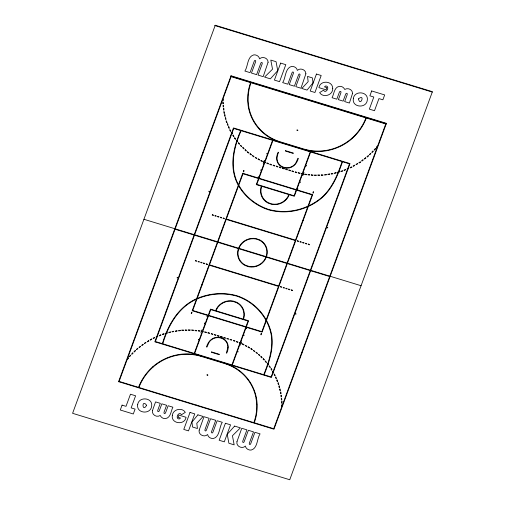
<?xml version="1.0" encoding="UTF-8"?>
<svg xmlns="http://www.w3.org/2000/svg" width="505" height="505" viewBox="0 0 505 505"><rect width="100%" height="100%" fill="white"/><g stroke="black" fill="none" stroke-linecap="round" stroke-linejoin="round"><path stroke-width="0.76" d="M118.972 381.786L126.957 360.065L128.586 358.026L128.264 357.786L127.393 358.878L175.058 229.232L194.09 235.052L178.366 277.826L177.205 277.466L177.059 277.851L178.227 278.204L154.852 341.784L271.387 377.443L273.129 372.703M175.197 228.847L222.844 99.232L222.762 100.546L223.248 100.533L223.298 98.008L231.145 76.672L250.562 82.612C247.766 90.477 246.945 98.999 248.397 107.23A49.705 47.028 -27.2 0 0 274.19 139.973L280.01 142.176M193.51 234.875L193.649 234.49M194.229 234.673L209.954 191.9L208.792 191.546L208.931 191.161L210.093 191.521L231.542 133.181M231.726 132.676L233.468 127.935L350.009 163.595L326.634 227.174L327.795 227.534L327.657 227.913L326.495 227.559L310.771 270.327M155.243 341.904L157.105 336.835M157.295 336.324L194.482 235.172L310.24 270.592L271.141 376.945L232.294 365.058L237.211 351.695L237.988 351.928L238.126 351.549L237.35 351.31L239.736 344.82L240.513 345.054L241.636 341.999L240.86 341.765L243.246 335.269L244.022 335.509L244.161 335.124L243.385 334.891L245.771 328.395L246.547 328.635L246.692 328.256L245.916 328.016L248.58 320.763L243.429 319.185L243.877 318.081A15.036 14.222 -27.2 0 0 236.75 302.293L233.152 301.056A15.036 14.222 -27.2 0 0 216.506 308.669L215.679 310.695L210.509 309.111L207.845 316.37L207.069 316.13L206.93 316.515L207.707 316.749L205.32 323.244L204.538 323.004L204.399 323.383L205.175 323.623L202.789 330.118L202.013 329.879L200.889 332.934L201.665 333.167L199.279 339.663L198.503 339.423L198.364 339.808L199.14 340.042L194.229 353.412L155.382 341.525M194.621 234.793L233.72 128.44L272.561 140.327L267.65 153.69L266.874 153.451L266.735 153.836L267.511 154.069L265.125 160.565L264.349 160.325L263.225 163.38L264.001 163.62L261.615 170.109L260.839 169.876L260.694 170.254L261.476 170.494L259.084 176.984L258.308 176.744L258.169 177.129L258.945 177.369L256.281 184.622L261.432 186.2L260.984 187.298A15.036 14.222 -27.2 0 0 268.105 203.086L271.709 204.329A15.036 14.222 -27.2 0 0 288.355 196.71L289.176 194.69L294.346 196.268L297.016 189.015L297.792 189.249L297.931 188.87L297.155 188.63L299.541 182.141L300.317 182.381L300.462 181.996L299.68 181.756L302.072 175.267L302.849 175.506L303.972 172.451L303.189 172.211L305.582 165.722L306.358 165.956L306.497 165.577L305.721 165.337L310.632 151.973L349.479 163.86M162.376 343.665C167.698 325.807 177.293 308.404 194.513 299.667C207.637 293.373 222.566 291.808 236.637 295.652C254.469 301.371 268.37 316.685 271.709 335.194C273.71 348.949 269.133 362.192 264.147 374.805M240.708 130.58C233.487 147.144 229.093 166.252 237.274 183.359C243.713 195.902 254.899 205.232 268.224 209.733C286.991 215.061 307.602 210.156 322.335 197.474C332.732 187.942 338.079 174.806 342.485 161.72M162.761 343.785C168.058 326.034 177.564 308.707 194.69 300.02C207.713 293.771 222.528 292.218 236.491 296.031C254.192 301.712 267.985 316.906 271.299 335.282C273.287 348.968 268.717 362.135 263.755 374.685M241.1 130.7C233.929 147.17 229.51 166.158 237.647 183.17C244.041 195.618 255.139 204.885 268.363 209.348C286.991 214.638 307.444 209.764 322.07 197.184C332.41 187.696 337.712 174.616 342.1 161.6M217.788 242.305L209.506 264.835L278.646 285.988L286.935 263.459M217.926 241.92L226.208 219.391L295.356 240.55L287.074 263.08M196.275 405.439L196.413 405.06M308.448 100.325L308.587 99.939M310.379 270.207L347.566 169.055M347.756 168.55L349.618 163.475M273.319 372.198L294.762 313.864L295.93 314.217L296.069 313.839L294.907 313.479L310.625 270.712L329.664 276.532L282.011 406.146L282.099 404.833L281.613 404.846L281.563 407.371L273.716 428.713L254.299 422.767C257.089 414.902 257.916 406.386 256.458 398.148A49.705 47.028 -27.2 0 0 230.665 365.412L224.851 363.202M311.213 270.888L311.351 270.51M329.803 276.153L377.469 146.501L376.597 147.593L376.276 147.359L377.904 145.314L385.889 123.592M266.394 256.71L143.925 219.277M238.865 248.757L238.436 249.817A14.613 13.824 -27.2 0 0 245.361 265.163L248.858 266.369A14.613 13.824 -27.2 0 0 265.037 258.97L265.838 257.007M239.023 248.378L239.825 246.415A14.613 13.824 -27.2 0 1 255.997 239.01L259.501 240.216A14.613 13.824 -27.2 0 1 266.425 255.562L265.99 256.628M266.223 257.127L265.403 259.147A15.036 14.222 -27.2 0 1 248.757 266.766L245.152 265.523A15.036 14.222 -27.2 0 1 238.032 249.735L239.458 246.232A15.036 14.222 -27.2 0 1 256.104 238.619L259.709 239.856A15.036 14.222 -27.2 0 1 266.829 255.644L266.381 256.748L361.075 285.723M303.467 149.354L309.565 150.793A49.705 47.028 -27.2 0 0 351.783 138.862C358.234 133.219 363.278 126.048 366.327 118.031L386.136 124.097M201.394 356.025L195.29 354.586A49.705 47.028 -27.2 0 0 153.078 366.516C146.62 372.16 141.583 379.331 138.528 387.348L118.725 381.288M214.732 25.515L432.267 92.074M230.892 76.173L386.274 123.712M248.327 106.599L248.757 106.732M351.827 138.269L352.256 138.402M202.814 152.548L203.206 152.661M338.388 194.027L338.779 194.147M302.798 220.306L303.183 220.426M201.678 284.953L202.063 285.072M166.082 311.238L166.473 311.358M301.655 352.717L302.041 352.837M152.605 366.983L153.034 367.116M256.098 398.647L256.534 398.78M181.926 330.1L181.92 330.497L183.574 330.459L183.58 330.055L181.926 330.1M185.234 330.017L185.221 330.415L186.875 330.377L186.882 329.98L185.234 330.017M188.535 329.935L188.529 330.333L190.177 330.295L190.189 329.898L188.535 329.935M248.226 94.871L248.1 101.044L248.807 107.142A49.301 46.643 -27.2 0 0 280.25 141.829L303.505 148.95A49.301 46.643 -27.2 0 0 351.518 138.572C357.906 132.966 362.925 125.871 365.942 117.918L250.947 82.732L249.18 88.735L248.226 94.871M256.761 404.335L256.635 410.508L255.681 416.65L253.908 422.653L138.919 387.468C141.937 379.514 146.949 372.412 153.343 366.813A49.301 46.643 -27.2 0 1 201.356 356.435L224.611 363.549A49.301 46.643 -27.2 0 1 256.06 398.237L256.761 404.335M314.678 175.09L314.672 175.487L316.326 175.443L316.332 175.046L314.678 175.09M317.986 175.008L317.98 175.405L319.627 175.368L319.633 174.964L317.986 175.008M321.287 174.926L321.281 175.323L322.935 175.285L322.941 174.882L321.287 174.926M137.657 404.795C136.268 413.633 150.806 414.782 151.651 406.184C153.091 397.284 138.503 396.198 137.657 404.795M353.311 98.746C351.871 107.641 366.46 108.733 367.305 100.129C368.694 91.291 354.156 90.149 353.311 98.746M172.319 415.375C170.841 423.878 184.773 425.57 186.055 417.288L178.877 415.097L178.132 417.319L180.537 418.052L179.073 419.049L177.709 418.519C176.479 416.859 177.596 414.144 179.496 413.538L180.354 413.595L181.465 414.712L185.335 412.351C182.078 407.03 172.975 409.189 172.319 415.375M332.726 88.236C333.294 95.091 323.206 98.443 319.627 92.579L323.497 90.218L324.608 91.336L325.466 91.386C327.366 90.786 328.484 88.072 327.253 86.412L325.889 85.882L324.425 86.873L326.836 87.611L326.085 89.833L318.907 87.636C320.082 80.125 332.473 80.459 332.726 88.236M152.472 410.571C151.563 414.782 156.796 417.831 160.218 415.463C161.158 417.502 163.323 418.885 165.589 418.576C170.835 417.749 170.911 410.906 172.88 407.194L168.146 405.749L165.684 412.44L165.122 413.462L164.422 413.576L163.948 413.052L164.131 411.954L166.587 405.269L161.852 403.823L159.391 410.514L158.829 411.537L158.115 411.651L157.655 411.127L157.838 410.028L160.293 403.344L155.559 401.898L152.472 410.571M352.566 93.349L349.403 103.033L344.669 101.581L347.124 94.902L347.307 93.804L346.847 93.28L346.14 93.393L345.572 94.41L343.11 101.107L338.375 99.655L340.831 92.977L341.014 91.878L340.54 91.348L339.84 91.468L339.278 92.484L336.816 99.182L332.082 97.73C334.058 94.018 334.127 87.176 339.373 86.355C341.645 86.046 343.804 87.422 344.745 89.461C347.819 87.409 352.578 89.492 352.566 93.349M199.185 430.077C198.023 434.679 204.424 437.829 207.618 434.521C208.066 437.153 210.743 438.7 213.268 438.523C220.054 436.894 219.063 427.009 222.295 422.313L217.15 420.741L213.091 431.794L212.555 432.842L211.917 432.943L211.469 432.45L211.627 431.44L215.723 420.305L210.579 418.733L206.52 429.78L205.983 430.822L205.333 430.929L204.891 430.418L205.074 429.338L209.139 418.291L204.001 416.713L199.185 430.077M268.098 62.229L263.187 76.653L258.049 75.081L262.108 64.028L262.297 62.955L261.849 62.437L261.205 62.544L260.668 63.586L256.603 74.639L251.465 73.067L255.562 61.926L255.719 60.916L255.265 60.423L254.627 60.531L254.097 61.578L250.032 72.625L244.893 71.053C248.125 66.363 247.134 56.478 253.914 54.849C256.445 54.666 259.115 56.213 259.564 58.845C262.43 55.935 268.193 58.031 268.098 62.229M236.965 441.635C235.803 446.237 242.204 449.387 245.398 446.079C245.847 448.718 248.523 450.258 251.048 450.081C257.828 448.453 256.843 438.567 260.069 433.871L254.93 432.299L250.865 443.352L250.335 444.4L249.697 444.501L249.243 444.009L249.407 442.999L253.497 431.863L248.359 430.292L244.294 441.338L243.757 442.38L243.113 442.487L242.671 441.976L242.855 440.903L246.913 429.85L241.775 428.278L236.965 441.635M305.878 73.787L300.967 88.211L295.823 86.639L299.888 75.586L300.071 74.513L299.629 73.995L298.979 74.102L298.442 75.144L294.383 86.197L289.239 84.625L293.336 73.484L293.5 72.474L293.045 71.981L292.408 72.089L291.871 73.137L287.812 84.184L282.674 82.612C285.899 77.921 284.908 68.036 291.694 66.407C294.219 66.231 296.896 67.771 297.344 70.403C300.204 67.493 305.973 69.589 305.878 73.787M191.881 329.973L191.818 330.371L193.453 330.541L193.516 330.144L191.881 329.973M195.151 330.308L195.088 330.706L196.723 330.876L196.786 330.478L195.151 330.308M198.414 330.649L198.351 331.046L199.986 331.211L200.049 330.813L198.414 330.649M304.868 174.168L304.812 174.566L306.44 174.736L306.503 174.339L304.868 174.168M308.138 174.509L308.075 174.907L309.71 175.071L309.773 174.673L308.138 174.509M311.408 174.844L311.345 175.241L312.98 175.412L313.037 175.014L311.408 174.844M146.62 405.275C142.189 413.166 141.514 398.331 146.62 405.275M358.474 98.898C360.387 107.413 365.481 93.116 358.474 98.898M227.862 347.655L226.341 353.039L226.732 353.159C228.765 349.125 228.929 343.892 225.666 340.433A10.87 10.283 -27.2 0 0 215.786 337.416C211.039 338.35 207.656 342.422 206.532 346.979L206.917 347.099L209.266 341.967A10.447 9.885 -27.2 0 1 215.862 337.801C219.271 337.163 222.92 338.192 225.35 340.705A10.447 9.885 -27.2 0 1 227.862 347.655M277.466 155.205L276.999 157.73A10.447 9.885 -27.2 0 0 279.511 164.674C281.941 167.187 285.584 168.215 288.999 167.578A10.447 9.885 -27.2 0 0 295.595 163.418L297.937 158.286L298.329 158.406C297.205 162.964 293.822 167.029 289.068 167.969A10.87 10.283 -27.2 0 1 279.196 164.946C275.932 161.493 276.096 156.26 278.129 152.226L278.52 152.34L277.466 155.205M201.703 331.141L201.59 331.533L203.174 331.905L203.288 331.52L201.703 331.141M204.879 331.892L204.765 332.277L206.349 332.656L206.463 332.265L204.879 331.892M298.512 172.729L298.398 173.114L299.983 173.493L300.096 173.101L298.512 172.729M301.687 173.474L301.573 173.865L303.158 174.238L303.271 173.853L301.687 173.474M215.256 25.25L72.594 413.311L289.744 479.75L432.406 91.689L215.256 25.25M231.037 75.788L118.58 381.666L273.962 429.212L386.42 123.334L231.037 75.788M122.077 405.124L120.285 410.003L133.288 413.98L135.081 409.101L131.155 407.901L135.605 395.794L130.467 394.216L126.016 406.329L122.077 405.124M195.517 260.555L195.378 260.94L196.546 261.293L196.685 260.915L195.517 260.555M212.365 214.732L212.226 215.111L213.394 215.471L213.533 215.086L212.365 214.732M198.238 261.388L198.099 261.767L199.267 262.127L199.406 261.741L198.238 261.388M215.086 215.566L214.947 215.944L216.108 216.304L216.254 215.919L215.086 215.566M200.958 262.221L200.82 262.6L201.981 262.96L202.126 262.575L200.958 262.221M217.806 216.393L217.661 216.778L218.829 217.131L218.968 216.752L217.806 216.393M203.679 263.055L203.534 263.433L204.702 263.787L204.841 263.408L203.679 263.055M220.521 217.226L220.382 217.611L221.55 217.964L221.689 217.586L220.521 217.226M206.393 263.881L206.255 264.267L207.422 264.62L207.561 264.241L206.393 263.881M223.242 218.059L223.103 218.438L224.27 218.798L224.409 218.412L223.242 218.059M280.66 63.1L274.417 80.087L279.555 81.659L285.805 64.672L280.66 63.1M191.635 312.26L191.218 313.403L191.603 313.523L192.026 312.38L191.635 312.26M242.741 173.259L192.197 310.733L262.12 332.126L312.658 194.652L242.741 173.259M243.719 170.583L243.303 171.732L243.688 171.845L244.111 170.703L243.719 170.583M209.367 265.213L192.727 310.468L261.874 331.627L278.507 286.373L209.367 265.213M242.987 173.758L226.354 219.012L295.494 240.165L312.134 194.911L242.987 173.758M210.762 309.615L194.614 353.532L231.909 364.938L248.05 321.022L210.762 309.615M272.952 140.44L256.805 184.357L294.099 195.77L310.247 151.853L272.952 140.44M208.079 332.65L207.934 333.029L209.512 333.445L209.651 333.06L208.079 332.65M270.03 164.125L269.891 164.504L271.419 165.04L271.557 164.662L270.03 164.125M211.361 333.584L211.223 333.963L212.775 334.443L212.914 334.058L211.361 333.584M273.268 165.185L273.129 165.564L274.682 166.044L274.821 165.659L273.268 165.185M214.467 334.537L214.328 334.916L215.881 335.389L216.02 335.011L214.467 334.537M276.38 166.132L276.235 166.517L277.788 166.991L277.933 166.612L276.38 166.132M217.573 335.484L217.434 335.869L218.987 336.343L219.132 335.964L217.573 335.484M279.486 167.086L279.347 167.464L280.9 167.944L281.039 167.559L279.486 167.086M211.627 351.928L211.488 352.313L219.252 354.687L219.397 354.308L211.627 351.928M285.603 150.692L285.464 151.077L293.235 153.451L293.373 153.072L285.603 150.692M190.019 412.44L183.776 429.427L188.51 430.879L194.753 413.892L190.019 412.44M316.452 74.052L310.209 91.039L314.943 92.491L321.186 75.497L316.452 74.052M220.685 336.437L220.546 336.816L222.269 337.346L222.408 336.961L220.685 336.437M282.592 168.039L282.453 168.417L284.176 168.948L284.315 168.563L282.592 168.039M207.119 374.767L206.981 375.146L207.757 375.385L207.896 375.007L207.119 374.767M297.104 129.993L296.965 130.378L297.742 130.618L297.881 130.233L297.104 129.993M223.961 337.441L223.822 337.82L225.375 338.293L225.514 337.914L223.961 337.441M285.868 169.042L285.729 169.421L287.282 169.895L287.427 169.516L285.868 169.042M227.067 338.388L226.928 338.773L228.481 339.246L228.62 338.868L227.067 338.388M288.98 169.989L288.835 170.374L290.394 170.848L290.533 170.463L288.98 169.989M230.179 339.341L230.034 339.72L231.593 340.2L231.732 339.815L230.179 339.341M292.086 170.942L291.947 171.321L293.5 171.801L293.639 171.416L292.086 170.942M233.436 340.338L233.297 340.724L234.831 341.26L234.97 340.875L233.436 340.338M295.349 171.94L295.21 172.319L296.782 172.735L296.921 172.35L295.349 171.94M225.407 423.266L219.164 440.253L224.302 441.831L230.545 424.838L225.407 423.266M261.173 333.534L260.75 334.682L261.135 334.796L261.558 333.653L261.173 333.534M313.258 191.856L312.835 193.005L313.22 193.125L313.643 191.976L313.258 191.856M280.591 286.587L280.452 286.966L281.62 287.326L281.758 286.941L280.591 286.587M297.439 240.759L297.3 241.144L298.461 241.497L298.606 241.119L297.439 240.759M283.311 287.414L283.172 287.8L284.334 288.153L284.479 287.774L283.311 287.414M300.159 241.592L300.014 241.971L301.182 242.331L301.321 241.945L300.159 241.592M286.032 288.248L285.887 288.633L287.055 288.986L287.193 288.607L286.032 288.248M302.874 242.425L302.735 242.804L303.903 243.164L304.042 242.779L302.874 242.425M288.746 289.081L288.607 289.46L289.775 289.82L289.914 289.434L288.746 289.081M305.594 243.258L305.456 243.637L306.623 243.997L306.762 243.612L305.594 243.258M291.467 289.914L291.328 290.293L292.496 290.653L292.635 290.268L291.467 289.914M308.315 244.085L308.176 244.47L309.338 244.824L309.483 244.445L308.315 244.085M371.674 90.951L369.881 95.824L373.807 97.029L369.357 109.137L374.495 110.709L378.946 98.601L382.885 99.807L384.677 94.927L371.674 90.951M261.824 186.32L261.388 187.38A14.613 13.824 -27.2 0 0 268.313 202.726L271.816 203.932A14.613 13.824 -27.2 0 0 287.989 196.533L288.791 194.57L261.824 186.32M216.866 308.852L216.071 310.815L243.038 319.065L243.473 317.998A14.613 13.824 -27.2 0 0 236.548 302.653L233.045 301.447A14.613 13.824 -27.2 0 0 216.866 308.852M263.976 161.827L263.812 162.2L265.327 162.774L265.491 162.402L263.976 161.827M267.006 162.976L266.836 163.349L268.351 163.923L268.515 163.551L267.006 162.976M236.51 341.456L236.34 341.834L237.855 342.409L238.019 342.03L236.51 341.456M239.534 342.605L239.37 342.977L240.885 343.551L241.049 343.179L239.534 342.605M255.416 157.383L255.202 157.73L256.616 158.494L256.83 158.147L255.416 157.383M258.244 158.911L258.03 159.258L259.444 160.022L259.658 159.675L258.244 158.911M261.072 160.439L260.864 160.792L262.278 161.556L262.486 161.202L261.072 160.439M242.583 343.829L242.368 344.176L243.782 344.947L243.997 344.593L242.583 343.829M245.411 345.357L245.196 345.71L246.617 346.474L246.825 346.121L245.411 345.357M248.239 346.885L248.031 347.238L249.445 348.002L249.653 347.648L248.239 346.885M247.601 151.835L247.343 152.156L248.637 153.097L248.896 152.775L247.601 151.835M250.183 153.716L249.924 154.038L251.219 154.978L251.477 154.656L250.183 153.716M252.765 155.597L252.506 155.919L253.8 156.859L254.059 156.537L252.765 155.597M251.061 348.519L250.802 348.841L252.096 349.782L252.348 349.46L251.061 348.519M253.643 350.401L253.384 350.729L254.678 351.669L254.93 351.341L253.643 350.401M256.224 352.288L255.966 352.61L257.26 353.55L257.512 353.229L256.224 352.288M313.005 82.883L307.065 90.079L301.826 88.476L308.17 81.64L307.513 76.413L312.437 77.915L313.005 82.883M197.897 414.851L191.957 422.047L192.525 427.009L197.449 428.518L196.792 423.291L203.136 416.455L197.897 414.851M130.416 355.204L129.293 356.498L129.615 356.732L130.7 355.482L130.416 355.204M375.24 148.653L374.161 149.903L374.445 150.174L375.569 148.887L375.24 148.653M277.712 70.656L270.352 78.843L264.582 77.076L272.523 69.179L270.8 60.082L276.077 61.698L277.712 70.656M234.61 426.081L227.25 434.268L228.885 443.232L234.162 444.848L232.439 435.746L240.386 427.849L234.61 426.081M240.677 145.282L240.38 145.573L241.523 146.671L241.819 146.387L240.677 145.282M242.968 147.485L242.671 147.776L243.814 148.88L244.111 148.59L242.968 147.485M245.26 149.688L244.957 149.979L246.105 151.083L246.402 150.793L245.26 149.688M132.796 352.888L131.603 354.049L131.893 354.321L133.08 353.165L132.796 352.888M135.176 350.565L133.989 351.726L134.273 352.004L135.466 350.842L135.176 350.565M370.588 153.381L369.395 154.536L369.679 154.814L370.872 153.653L370.588 153.381M372.968 151.058L371.775 152.22L372.065 152.497L373.252 151.336L372.968 151.058M258.756 354.302L258.459 354.592L259.602 355.69L259.898 355.4L258.756 354.302M261.047 356.505L260.75 356.795L261.893 357.894L262.19 357.603L261.047 356.505M263.339 358.708L263.042 358.998L264.184 360.097L264.481 359.812L263.339 358.708M137.676 348.292L136.369 349.409L136.653 349.681L137.915 348.601L137.676 348.292M368.202 155.698L366.939 156.777L367.185 157.093L368.492 155.976L368.202 155.698M234.762 137.846L234.427 138.099L235.412 139.342L235.74 139.09L234.762 137.846M236.719 140.333L236.391 140.586L237.369 141.829L237.703 141.583L236.719 140.333M238.682 142.827L238.347 143.073L239.326 144.316L239.66 144.07L238.682 142.827M362.95 159.795L361.624 160.805L361.864 161.114L363.196 160.11L362.95 159.795M365.614 157.787L364.282 158.791L364.528 159.1L365.854 158.097L365.614 157.787M140.333 346.278L139.001 347.288L139.247 347.598L140.579 346.588L140.333 346.278M142.991 344.265L141.665 345.275L141.905 345.584L143.237 344.58L142.991 344.265M265.529 361.062L265.201 361.315L266.179 362.558L266.514 362.306L265.529 361.062M267.492 363.549L267.158 363.802L268.136 365.046L268.471 364.793L267.492 363.549M269.449 366.037L269.121 366.289L270.099 367.533L270.427 367.28L269.449 366.037M360.538 162.118L359.08 163.039L358.878 162.698L360.292 161.808L360.538 162.118M145.781 342.34L144.323 343.261L144.569 343.57L145.977 342.68L145.781 342.34M230.766 131.029L230.406 131.237L229.63 129.854L229.996 129.652L230.766 131.029M231.561 132.392L231.202 132.6L231.997 133.97L232.363 133.762L231.561 132.392M233.159 135.125L232.799 135.334L233.594 136.697L233.96 136.489L233.159 135.125M354.542 165.204L353.096 166.038L353.292 166.379L354.737 165.545L354.542 165.204M357.433 163.532L355.987 164.371L356.189 164.712L357.635 163.873L357.433 163.532M148.672 340.673L147.226 341.506L147.422 341.847L148.874 341.014L148.672 340.673M151.563 339L150.118 339.84L150.32 340.181L151.765 339.341L151.563 339M271.261 368.688L270.901 368.896L271.703 370.26L272.062 370.051L271.261 368.688M272.858 371.415L272.498 371.623L273.293 372.987L273.659 372.778L272.858 371.415M274.455 374.142L274.095 374.35L274.865 375.733L275.225 375.531L274.455 374.142M351.802 167.231L350.274 167.912L350.123 167.546L351.65 166.871L351.802 167.231M154.587 337.466L153.053 338.148L153.211 338.508L154.738 337.832L154.587 337.466M226.985 122.343L226.6 122.507L226.044 120.973L226.448 120.859L226.985 122.343M227.585 123.801L227.2 123.965L227.805 125.429L228.191 125.265L227.585 123.801M228.79 126.73L228.405 126.888L229.011 128.352L229.39 128.188L228.79 126.73M345.508 169.497L343.968 170.147L344.12 170.513L345.66 169.863L345.508 169.497M348.583 168.197L347.042 168.847L347.194 169.213L348.734 168.563L348.583 168.197M157.661 336.166L156.127 336.816L156.279 337.182L157.812 336.532L157.661 336.166M160.741 334.872L159.201 335.516L159.353 335.882L160.893 335.232L160.741 334.872M275.85 377.033L275.465 377.191L276.071 378.655L276.456 378.491L275.85 377.033M277.056 379.956L276.671 380.113L277.277 381.578L277.655 381.414L277.056 379.956M278.261 382.878L277.876 383.042L278.413 384.526L278.817 384.412L278.261 382.878M224.466 113.183L224.062 113.297L223.759 111.693L224.169 111.63L224.466 113.183M224.858 114.723L224.46 114.831L224.858 116.365L225.255 116.257L224.858 114.723M225.653 117.791L225.255 117.905L225.647 119.439L226.051 119.325L225.653 117.791M336.014 172.603L334.405 173.057L334.506 173.442L336.109 172.988L336.014 172.603M339.221 171.7L337.618 172.148L337.712 172.533L339.316 172.079L339.221 171.7M342.428 170.791L340.824 171.245L340.925 171.624L342.529 171.176L342.428 170.791M163.936 333.755L162.332 334.209L162.433 334.594L164.037 334.14L163.936 333.755M167.142 332.845L165.539 333.3L165.64 333.685L167.243 333.231L167.142 332.845M170.355 331.943L168.752 332.397L168.847 332.776L170.45 332.322L170.355 331.943M279.208 385.946L278.81 386.06L279.208 387.594L279.606 387.48L279.208 385.946M280.004 389.014L279.606 389.128L279.997 390.662L280.401 390.548L280.004 389.014M280.799 392.082L280.395 392.196L280.685 393.755L281.096 393.692L280.799 392.082M223.254 103.727L222.844 103.79L222.8 102.143L223.216 102.136L223.254 103.727M223.437 105.311L223.027 105.368L223.21 106.953L223.62 106.89L223.437 105.311M223.803 108.468L223.393 108.531L223.576 110.109L223.986 110.052L223.803 108.468M326.23 174.465L324.589 174.711L324.633 175.109L326.274 174.863L326.23 174.465M329.512 173.966L327.871 174.219L327.915 174.61L329.557 174.364L329.512 173.966M332.795 173.468L331.154 173.72L331.198 174.111L332.839 173.865L332.795 173.468M173.657 331.267L172.016 331.52L172.066 331.911L173.707 331.665L173.657 331.267M176.946 330.769L175.304 331.021L175.349 331.413L176.99 331.166L176.946 330.769M180.228 330.27L178.587 330.522L178.631 330.914L180.272 330.668L180.228 330.27M281.279 395.27L280.868 395.333L281.058 396.911L281.462 396.848L281.279 395.27M281.651 398.432L281.241 398.495L281.424 400.074L281.834 400.01L281.651 398.432M282.017 401.589L281.607 401.652L281.645 403.249L282.055 403.236L282.017 401.589"/></g></svg>
